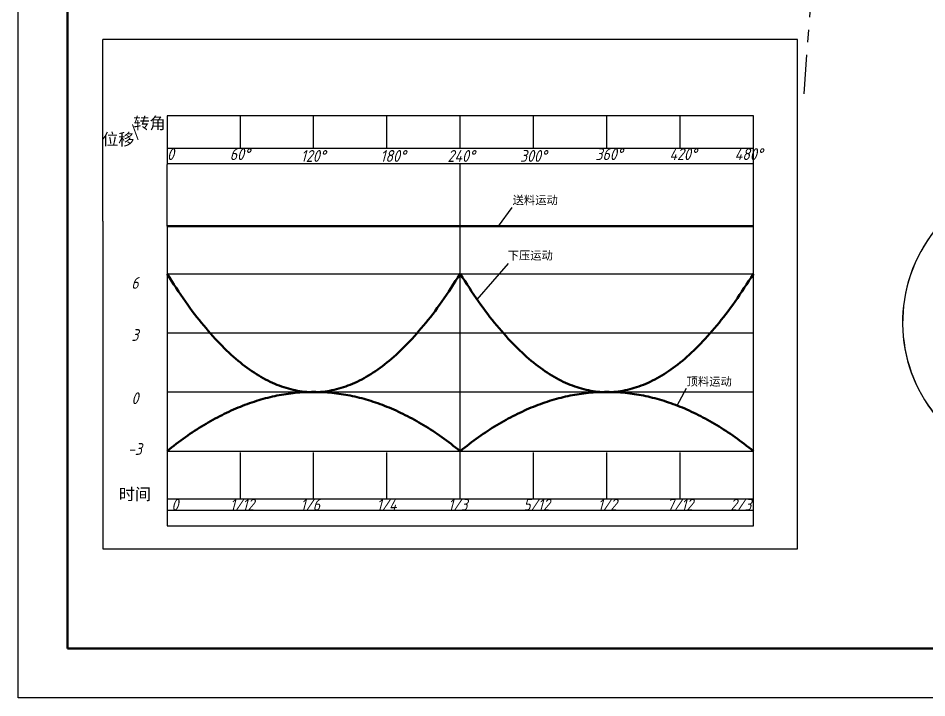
# Model space of a CAD drawing. Header units: millimetres. Extents: x -1795330 to -1787343, y -899964 to -866814.
# Drawn here: x -1787762.9 to -1787579.2, y -899964.1 to -899826.6 of the extents above; entities that cross this region are included whole.
import ezdxf

# ---------------------------------------------------------------- set-up
doc = ezdxf.new("R2010")
doc.units = ezdxf.units.MM
doc.linetypes.add('CENTERX2', pattern=[20.32, 12.7, -2.54, 2.54, -2.54])
doc.layers.add('粗实线', color=7, linetype='Continuous', lineweight=50)
doc.layers.add('细实线', color=7, linetype='Continuous', lineweight=25)
doc.styles.add('汉字工程字', font='gbeitc.shx', dxfattribs={"height": 5, "bigfont": 'gbcbig.shx'})

msp = doc.modelspace()

# ---------------------------------------------------------------- linework, layer by layer
at = {"color": 7, "linetype": 'CENTERX2'}
msp.add_line((-1787600.54, -899793.45), (-1787604.08, -899841.89), dxfattribs=at)
at = {"color": 7, "linetype": 'Continuous', "lineweight": 25}
for radius, start, end in [(29.9, 4.3722, 313.1519), (29.88, 4.2514, 313.1105)]:
    msp.add_arc((-1787554.21, -899888.13), radius, start, end, dxfattribs=at)
at = {"layer": '粗实线'}
for p, q in [((-1787752.9, -899954.07), (-1787752.9, -899677.07)), ((-1787614.27, -899868.65), (-1787732.8, -899868.65)), ((-1787352.9, -899954.07), (-1787752.9, -899954.07))]:
    msp.add_line(p, q, dxfattribs=at)
for points in [[(-1787732.8, -899878.29), (-1787703.17, -899926.17), (-1787673.54, -899878.29)], [(-1787614.27, -899878.29), (-1787643.9, -899926.17), (-1787673.54, -899878.29)], [(-1787732.8, -899914.14), (-1787703.17, -899890.24), (-1787673.54, -899914.14)], [(-1787614.27, -899914.14), (-1787643.9, -899890.24), (-1787673.54, -899914.14)]]:
    msp.add_open_spline(points, degree=2, dxfattribs=at)
at = {"layer": '细实线'}
for p, q in [((-1787762.9, -899964.07), (-1787762.9, -899667.07)), ((-1787605.38, -899830.87), (-1787745.8, -899830.87)), ((-1787745.8, -899867.66), (-1787745.8, -899830.87)), ((-1787605.38, -899867.66), (-1787605.38, -899830.87)), ((-1787614.27, -899846.36), (-1787732.8, -899846.36)), ((-1787732.8, -899846.36), (-1787732.8, -899856.18)), ((-1787717.98, -899852.89), (-1787717.98, -899846.36)), ((-1787703.17, -899852.89), (-1787703.17, -899846.36)), ((-1787688.35, -899852.89), (-1787688.35, -899846.36)), ((-1787673.54, -899852.89), (-1787673.54, -899846.36)), ((-1787658.72, -899852.89), (-1787658.72, -899846.36)), ((-1787643.9, -899852.89), (-1787643.9, -899846.36)), ((-1787629.09, -899852.89), (-1787629.09, -899846.36)), ((-1787614.27, -899880.67), (-1787614.27, -899846.36)), ((-1787732.8, -899852.89), (-1787614.27, -899852.89)), ((-1787732.8, -899856.01), (-1787614.27, -899856.01)), ((-1787732.8, -899868.65), (-1787732.8, -899856.18)), ((-1787673.54, -899880.67), (-1787673.54, -899856.01)), ((-1787665.78, -899868.65), (-1787663.01, -899864.89)), ((-1787745.8, -899867.66), (-1787745.8, -899933.91)), ((-1787605.38, -899933.96), (-1787605.38, -899867.66)), ((-1787732.8, -899868.65), (-1787732.8, -899929.27)), ((-1787673.54, -899923.8), (-1787673.54, -899868.65)), ((-1787614.27, -899926.12), (-1787614.27, -899868.65)), ((-1787670.12, -899883.5), (-1787663.76, -899876.2)), ((-1787732.8, -899878.29), (-1787614.27, -899878.29)), ((-1787732.8, -899878.29), (-1787732.8, -899890.24)), ((-1787732.8, -899890.24), (-1787614.27, -899890.24)), ((-1787732.8, -899890.24), (-1787732.8, -899902.19)), ((-1787732.8, -899902.19), (-1787614.27, -899902.19)), ((-1787732.8, -899902.19), (-1787732.8, -899914.14)), ((-1787629.7, -899904.94), (-1787627.76, -899901.44)), ((-1787732.8, -899914.14), (-1787614.27, -899914.14)), ((-1787717.98, -899923.8), (-1787717.98, -899914.43)), ((-1787703.17, -899923.8), (-1787703.17, -899914.43)), ((-1787688.35, -899923.8), (-1787688.35, -899914.43)), ((-1787658.72, -899923.8), (-1787658.72, -899914.43)), ((-1787643.9, -899923.8), (-1787643.9, -899914.43)), ((-1787629.09, -899923.8), (-1787629.09, -899914.43)), ((-1787732.8, -899923.8), (-1787614.27, -899923.8)), ((-1787732.8, -899926.12), (-1787614.27, -899926.12)), ((-1787732.8, -899926.12), (-1787712.73, -899926.12)), ((-1787712.73, -899926.12), (-1787692.65, -899926.12)), ((-1787614.27, -899929.27), (-1787614.27, -899926.12)), ((-1787732.8, -899929.27), (-1787614.27, -899929.27)), ((-1787745.8, -899933.91), (-1787605.38, -899933.96)), ((-1787342.9, -899964.07), (-1787762.9, -899964.07))]:
    msp.add_line(p, q, dxfattribs=at)

# ---------------------------------------------------------------- texts
at = {"layer": '粗实线', "insert": (-1787659.38, -899874.68), "char_height": 1.6728, "attachment_point": 5, "style": '汉字工程字'}
msp.add_mtext_dynamic_manual_height_columns('{\\fSimSun|b0|i0|c134|p2;下压运动}', width=118.5326, gutter_width=11.95, heights=[0], dxfattribs=at)
at = {"layer": '细实线', "style": '汉字工程字'}
for s, width, insert, char_height, attachment_point in [('{\\fSimSun|b0|i0|c134|p2;转角}', 13.0019, (-1787736.35, -899847.95), 2.3898, 5), ('{\\fSimSun|b0|i0|c134|p2;\\\\}', 13.0019, (-1787740.03, -899848.27), 2.3898, 1), ('{\\fSimSun|b0|i0|c134|p2;位移}', 13.0019, (-1787742.67, -899851.22), 2.3898, 5), ('0', 3.7058, (-1787732.8, -899852.89), 2.39, 1), ('60%%D', 4.0773, (-1787720.13, -899852.89), 2.39, 1), ('360%%D', 4.5296, (-1787646.21, -899852.89), 2.39, 1), ('420%%D', 4.1308, (-1787631.25, -899852.89), 2.39, 1), ('480%%D', 3.7936, (-1787618.06, -899852.89), 2.39, 1), ('120%%D', 5.9962, (-1787703.28, -899854.45), 2.39, 5), ('180%%D', 5.1968, (-1787687.13, -899854.45), 2.39, 5), ('240%%D', 5.1968, (-1787673.36, -899854.45), 2.39, 5), ('300%%D', 4.1307, (-1787658.77, -899854.45), 2.39, 5), ('{\\fSimSun|b0|i0|c134|p2;送料运动}', 17.8196, (-1787658.37, -899863.49), 1.6728, 5), ('6', 13.0019, (-1787739.3, -899880.13), 2.39, 5), ('3', 13.0019, (-1787739.3, -899890.67), 2.39, 5), ('{\\fSimSun|b0|i0|c134|p2;顶料运动}', 10.0498, (-1787627.76, -899899.25), 1.6728, 1), ('0', 13.0019, (-1787739.3, -899903.46), 2.39, 5), ('-3', 13.0019, (-1787739.3, -899913.73), 2.39, 5), ('{\\fSimSun|b0|i0|c134|p2;时间}', 13.0019, (-1787739.3, -899922.99), 2.3898, 5), ('0', 4.2436, (-1787731.92, -899923.8), 2.39, 1), ('1/12', 3.899, (-1787720.09, -899923.8), 2.39, 1), ('1/6', 4.7057, (-1787705.84, -899923.8), 2.39, 1), ('1/4', 4.8402, (-1787690.43, -899923.8), 2.39, 1), ('1/3', 4.8401, (-1787675.99, -899923.8), 2.39, 1), ('5/12', 4.1679, (-1787660.8, -899923.8), 2.39, 1), ('1/2', 4.3024, (-1787645.74, -899923.8), 2.39, 1), ('7/12', 5.2435, (-1787631.76, -899923.8), 2.39, 1), ('2/3', 2.8319, (-1787618.98, -899923.8), 2.39, 1)]:
    msp.add_mtext_dynamic_manual_height_columns(s, width=width, gutter_width=11.95, heights=[0], dxfattribs=dict(at, insert=insert, char_height=char_height, attachment_point=attachment_point))

doc.saveas('drawing.dxf')
